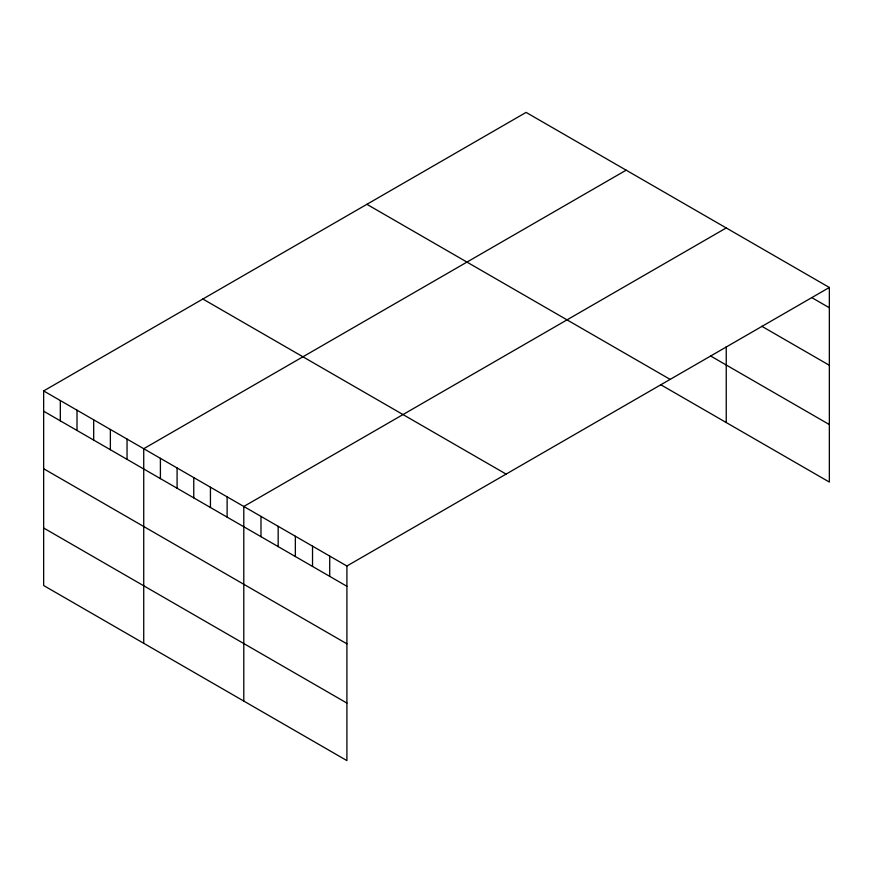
<?xml version="1.0" encoding="UTF-8"?>
<svg xmlns="http://www.w3.org/2000/svg" width="873" height="873" viewBox="0 0 873 873"><rect width="100%" height="100%" fill="white"/><g stroke="black" fill="none" stroke-linecap="round" stroke-linejoin="round"><path stroke-width="1.31" d="M829.35 287.479L346.908 566.01L346.908 760.601L43.65 585.521L43.65 390.929L526.092 112.399L829.35 287.479L829.35 482.071L660.643 384.666M626.17 170.17L143.729 448.711L143.729 643.303M726.238 227.951L243.796 506.482L243.796 701.074M812.163 297.835L829.35 307.754M761.758 326.251L829.35 365.274M710.677 356.031L829.35 424.551M366.889 204.315L670.148 379.395M202.852 299.013L506.111 474.094M43.65 390.929L346.908 566.01M43.65 411.205L346.908 586.285M43.65 468.725L346.908 643.816M43.65 528.001L346.908 703.081M726.238 346.581L726.238 422.543M329.721 556.09L329.721 576.366M312.534 546.171L312.534 566.446M295.358 536.251L295.358 556.527M278.171 526.332L278.171 546.607M260.983 516.401L260.983 536.677M227.122 496.857L227.122 517.132M210.437 487.221L210.437 507.497M193.762 477.596L193.762 497.872M177.088 467.972L177.088 488.236M160.403 458.336L160.403 478.611M127.043 439.075L127.043 459.351M110.369 429.451L110.369 449.726M93.684 419.815L93.684 440.09M77.01 410.19L77.01 430.465M60.324 400.554L60.324 420.83"/></g></svg>
